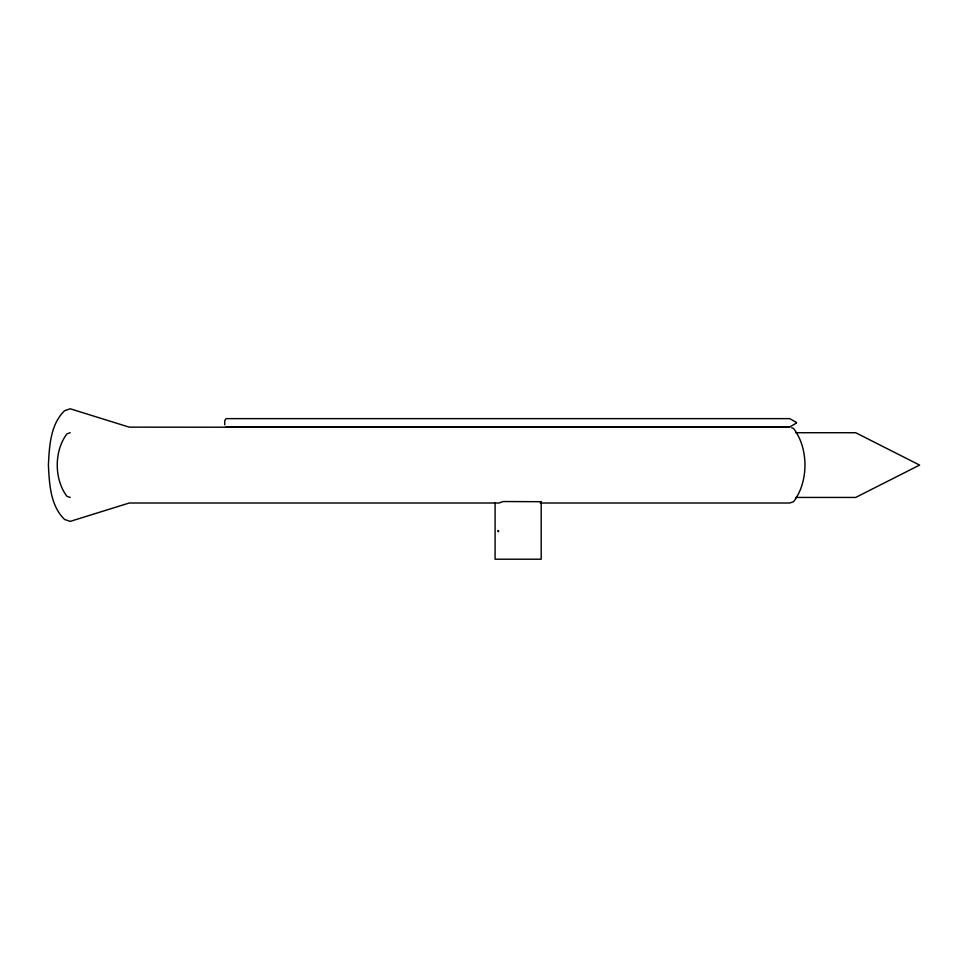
<?xml version="1.0" encoding="UTF-8"?>
<svg xmlns="http://www.w3.org/2000/svg" width="968" height="968" viewBox="0 0 968 968"><rect width="100%" height="100%" fill="white"/><g stroke="black" fill="none" stroke-linecap="round" stroke-linejoin="round"><path stroke-width="1.45" d="M796.555 422.496L789.767 418.636L226.125 418.636L224.745 420.693L224.745 424.807M541.015 501.714L503.058 501.533L499.064 503.009L129.24 503.009L70.216 521.389L64.566 519.465C50.3 505.599 49.368 483.782 48.4 465.088C49.368 446.393 50.3 424.577 64.566 410.698L70.216 408.786L129.24 427.154L226.306 427.215M796.555 423.004L790.178 426.719M70.216 432.72L66.974 433.833C54.014 450.822 54.014 479.354 66.974 496.342L70.216 497.443M226.331 426.791L789.549 426.791M226.125 427.154L789.549 427.227M795.756 432.72L855.676 432.72L919.6 465.088L855.676 497.443L795.756 497.443M540.241 503.009L789.767 503.009L793.566 501.714C808.752 481.798 808.752 448.365 793.566 428.449L791.667 427.808M541.197 501.533L541.197 559.214L495.084 559.214L495.084 503.009M498.096 530.912C498.363 533.743 499.125 529.036 498.096 530.912"/></g></svg>
